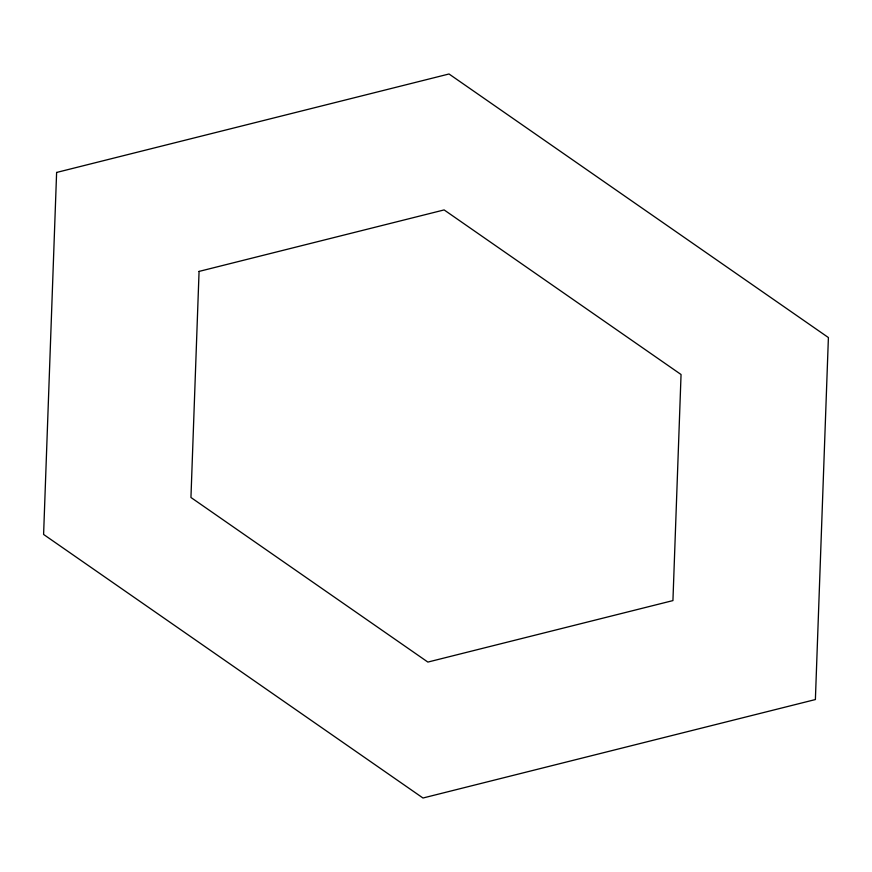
<?xml version="1.0" encoding="UTF-8"?>
<svg xmlns="http://www.w3.org/2000/svg" width="872" height="872" viewBox="0 0 872 872"><rect width="100%" height="100%" fill="white"/><g stroke="black" fill="none" stroke-linecap="round" stroke-linejoin="round"><path stroke-width="1.31" d="M56.615 172.449L43.6 534.449L422.985 798.011L815.385 699.551L828.4 337.551L449.015 73.989L56.615 172.449M199.067 271.41L190.946 497.487L427.869 662.077L672.933 600.59L681.054 374.513L444.131 209.923L199.067 271.41"/></g></svg>
